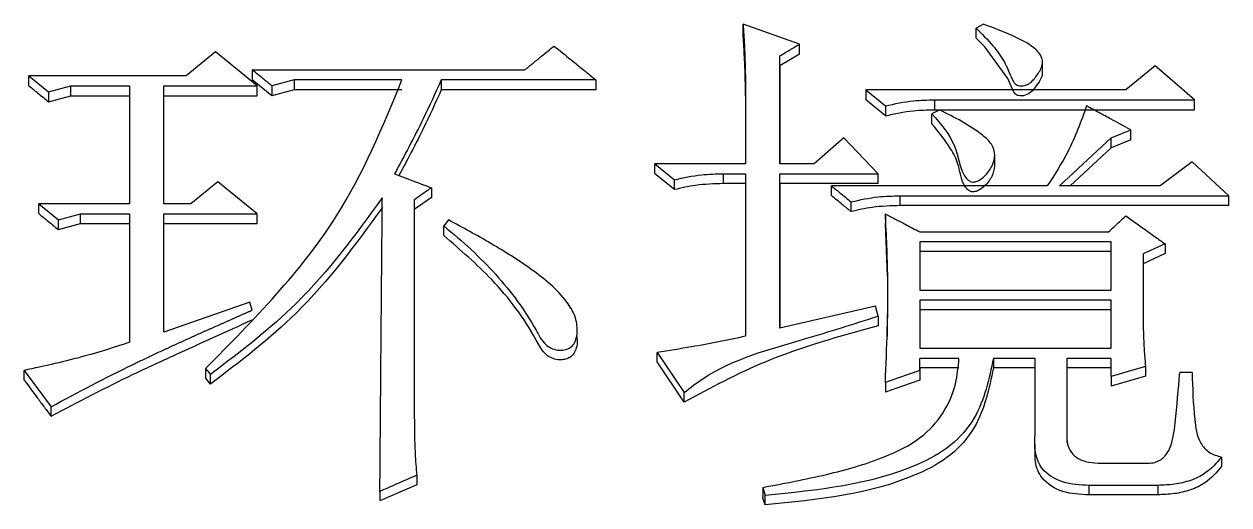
# Model space of a CAD drawing. Header units: millimetres. Extents: x 1852 to 4288, y 681 to 2404.
# Drawn here: x 2404.86 to 2410.17, y 2167.96 to 2170.08 of the extents above; entities that cross this region are included whole.
import ezdxf

# ---------------------------------------------------------------- set-up
doc = ezdxf.new("R2010")
doc.units = ezdxf.units.MM

msp = doc.modelspace()

# ---------------------------------------------------------------- linework, layer by layer
at = {"color": 7, "linetype": 'Continuous', "lineweight": 25}
for p, q in [((2408.2799, 2169.99), (2408.0311, 2170.0779)), ((2408.0311, 2170.0336), (2408.0311, 2170.0779)), ((2409.0588, 2170.0161), (2409.0588, 2170.0603)), ((2408.2799, 2169.9459), (2408.2799, 2169.99)), ((2405.7054, 2169.9549), (2405.5756, 2169.8494)), ((2405.8893, 2169.8054), (2405.7054, 2169.9549)), ((2408.2799, 2169.9459), (2408.1934, 2169.8932)), ((2408.1934, 2169.462), (2408.1934, 2169.9373)), ((2408.1934, 2169.8932), (2408.1934, 2169.9373)), ((2405.8677, 2169.8758), (2407.0684, 2169.8758)), ((2405.8677, 2169.8758), (2405.8677, 2169.8318)), ((2408.1934, 2169.8932), (2408.1934, 2169.462)), ((2409.3508, 2169.8579), (2409.3508, 2169.9023)), ((2409.8485, 2169.8934), (2409.7186, 2169.7879)), ((2410.0215, 2169.7439), (2409.8485, 2169.8934)), ((2404.8833, 2169.8494), (2404.9698, 2169.7791)), ((2405.5756, 2169.8494), (2404.8833, 2169.8494)), ((2404.8833, 2169.8054), (2404.8833, 2169.8494)), ((2405.9542, 2169.7615), (2405.8677, 2169.8318)), ((2406.0516, 2169.8318), (2405.9542, 2169.8054)), ((2406.5275, 2169.8318), (2406.0516, 2169.8318)), ((2407.3821, 2169.8318), (2406.7006, 2169.8318)), ((2406.7006, 2169.8318), (2406.7006, 2169.7879)), ((2404.9698, 2169.7791), (2405.0672, 2169.8054)), ((2404.9698, 2169.7791), (2404.9698, 2169.7352)), ((2405.0672, 2169.8054), (2405.3268, 2169.8054)), ((2405.0672, 2169.7615), (2405.0672, 2169.8054)), ((2405.3268, 2169.8054), (2405.3268, 2169.2856)), ((2405.4783, 2169.8054), (2405.8893, 2169.8054)), ((2405.4783, 2169.2856), (2405.4783, 2169.8054)), ((2405.4783, 2169.7615), (2405.4783, 2169.8054)), ((2405.9542, 2169.8054), (2405.9542, 2169.7615)), ((2406.0516, 2169.7879), (2405.9542, 2169.7615)), ((2406.5275, 2169.7879), (2406.0516, 2169.7879)), ((2407.3821, 2169.7879), (2406.7006, 2169.7879)), ((2408.042, 2169.8055), (2408.042, 2169.462)), ((2408.042, 2169.7615), (2408.042, 2169.8055)), ((2408.572, 2169.7879), (2408.6586, 2169.7175)), ((2409.7186, 2169.7879), (2408.572, 2169.7879)), ((2408.572, 2169.7879), (2408.572, 2169.744)), ((2404.9698, 2169.7352), (2405.0672, 2169.7615)), ((2405.0672, 2169.7615), (2405.3268, 2169.7615)), ((2405.4783, 2169.2856), (2405.4783, 2169.7615)), ((2405.4783, 2169.7615), (2405.8893, 2169.7615)), ((2408.6586, 2169.6737), (2408.572, 2169.744)), ((2408.6586, 2169.7175), (2408.6586, 2169.6737)), ((2408.8749, 2169.7439), (2410.0215, 2169.7439)), ((2408.8749, 2169.7439), (2408.8749, 2169.7)), ((2410.0215, 2169.7), (2410.0215, 2169.7439)), ((2408.8641, 2169.6385), (2408.8641, 2169.6823)), ((2408.8749, 2169.7), (2410.0215, 2169.7)), ((2409.6537, 2169.5766), (2409.7403, 2169.6118)), ((2409.7403, 2169.5681), (2409.7403, 2169.6118)), ((2408.4747, 2169.5766), (2408.3449, 2169.462)), ((2408.6261, 2169.4179), (2408.4747, 2169.5766)), ((2409.4266, 2169.365), (2409.6537, 2169.5766)), ((2409.6537, 2169.533), (2409.6537, 2169.5766)), ((2409.7403, 2169.5681), (2409.6537, 2169.533)), ((2409.6537, 2169.533), (2409.4732, 2169.365)), ((2407.6417, 2169.462), (2407.7283, 2169.3915)), ((2408.042, 2169.462), (2407.6417, 2169.462)), ((2408.3449, 2169.462), (2408.1934, 2169.462)), ((2409.1407, 2169.4524), (2409.1407, 2169.4962)), ((2410.0107, 2169.4708), (2409.8701, 2169.365)), ((2410.173, 2169.3209), (2410.0107, 2169.4708)), ((2407.7283, 2169.3481), (2407.6417, 2169.4185)), ((2407.9446, 2169.4179), (2408.042, 2169.4179)), ((2407.9446, 2169.3745), (2407.9446, 2169.4179)), ((2408.042, 2169.4179), (2408.042, 2168.7018)), ((2408.1934, 2169.4179), (2408.6261, 2169.4179)), ((2408.1934, 2168.7372), (2408.1934, 2169.4179)), ((2408.1934, 2169.3745), (2408.1934, 2169.4179)), ((2405.7162, 2169.3826), (2405.5973, 2169.2856)), ((2405.8893, 2169.2414), (2405.7162, 2169.3826)), ((2406.6574, 2169.3562), (2406.6574, 2169.3128)), ((2407.7283, 2169.3481), (2407.7283, 2169.3915)), ((2408.042, 2169.3745), (2407.9446, 2169.3745)), ((2408.1934, 2169.3745), (2408.1934, 2168.7372)), ((2408.6261, 2169.3745), (2408.1934, 2169.3745)), ((2409.3725, 2169.365), (2408.4206, 2169.365)), ((2408.4206, 2169.3216), (2408.4206, 2169.365)), ((2409.8701, 2169.365), (2409.4266, 2169.365)), ((2406.6574, 2169.3128), (2406.5816, 2169.2599)), ((2406.5816, 2169.3032), (2406.5816, 2168.3824)), ((2406.5816, 2169.3032), (2406.5816, 2169.2599)), ((2408.5071, 2169.2511), (2408.5071, 2169.2944)), ((2408.7235, 2169.3209), (2410.173, 2169.3209)), ((2408.7235, 2169.2776), (2408.7235, 2169.3209)), ((2410.173, 2169.2776), (2410.173, 2169.3209)), ((2404.9266, 2169.2856), (2405.0131, 2169.2149)), ((2405.3268, 2169.2856), (2404.9266, 2169.2856)), ((2404.9266, 2169.2423), (2404.9266, 2169.2856)), ((2405.0131, 2169.2149), (2405.1105, 2169.2414)), ((2405.1105, 2169.2414), (2405.3268, 2169.2414)), ((2405.1105, 2169.1982), (2405.1105, 2169.2414)), ((2405.3268, 2169.2414), (2405.3268, 2168.6752)), ((2405.5973, 2169.2856), (2405.4783, 2169.2856)), ((2405.4783, 2169.2414), (2405.8893, 2169.2414)), ((2405.4783, 2168.7195), (2405.4783, 2169.2414)), ((2405.4783, 2169.1982), (2405.4783, 2169.2414)), ((2406.5816, 2169.2599), (2406.5816, 2168.3823)), ((2408.6586, 2169.2414), (2408.6586, 2169.1982)), ((2410.173, 2169.2776), (2408.7235, 2169.2776)), ((2405.0131, 2169.1717), (2405.0131, 2169.2149)), ((2405.0131, 2169.1717), (2405.1105, 2169.1982)), ((2405.1105, 2169.1982), (2405.3268, 2169.1982)), ((2405.4783, 2168.7195), (2405.4783, 2169.1982)), ((2405.4783, 2169.1982), (2405.8893, 2169.1982)), ((2406.7116, 2169.1454), (2406.7116, 2169.1886)), ((2408.6674, 2168.9666), (2408.6586, 2169.1982)), ((2408.81, 2169.1619), (2409.6429, 2169.1619)), ((2409.6537, 2169.1178), (2408.81, 2169.1177)), ((2408.81, 2169.1177), (2408.81, 2168.9055)), ((2408.81, 2169.1177), (2408.81, 2169.0747)), ((2409.6538, 2168.9055), (2409.6537, 2169.1178)), ((2409.8917, 2169.1089), (2409.8917, 2169.0659)), ((2408.81, 2169.0747), (2408.81, 2168.9055)), ((2409.6537, 2169.0747), (2408.81, 2169.0747)), ((2409.8917, 2169.0659), (2409.7944, 2169.0217)), ((2409.7944, 2169.0647), (2409.7944, 2168.7904)), ((2409.7944, 2169.0647), (2409.7944, 2169.0217)), ((2409.7944, 2169.0217), (2409.7944, 2168.7903)), ((2408.81, 2168.9055), (2409.6538, 2168.9055)), ((2405.8569, 2168.8524), (2405.4783, 2168.7195)), ((2405.8677, 2168.8169), (2405.8569, 2168.8524)), ((2407.2708, 2168.8239), (2407.2708, 2168.8296)), ((2408.6153, 2168.8347), (2408.1934, 2168.7372)), ((2408.6261, 2168.7904), (2408.6153, 2168.8347)), ((2408.81, 2168.8612), (2408.81, 2168.6486)), ((2409.6538, 2168.8612), (2408.81, 2168.8612)), ((2408.81, 2168.8612), (2408.81, 2168.8185)), ((2408.81, 2168.8185), (2408.81, 2168.6486)), ((2409.6538, 2168.8185), (2408.81, 2168.8185)), ((2409.6538, 2168.6486), (2409.6538, 2168.8612)), ((2408.6261, 2168.7904), (2408.6261, 2168.7477)), ((2407.6526, 2168.6308), (2407.7713, 2168.4538)), ((2407.6526, 2168.5884), (2407.6526, 2168.6308)), ((2408.81, 2168.6486), (2409.6538, 2168.6486)), ((2408.9831, 2168.6043), (2408.81, 2168.6043)), ((2408.81, 2168.551), (2408.81, 2168.6043)), ((2408.81, 2168.5619), (2408.81, 2168.6043)), ((2409.3184, 2168.6043), (2409.1345, 2168.6043)), ((2409.1345, 2168.6043), (2409.1345, 2168.5619)), ((2409.3184, 2168.2669), (2409.3184, 2168.6043)), ((2409.6538, 2168.6043), (2409.459, 2168.6043)), ((2409.459, 2168.6043), (2409.459, 2168.2757)), ((2409.459, 2168.6043), (2409.459, 2168.5619)), ((2409.6538, 2168.5244), (2409.6538, 2168.6043)), ((2404.8617, 2168.551), (2404.9807, 2168.3912)), ((2404.8617, 2168.5087), (2404.8617, 2168.551)), ((2405.6621, 2168.5599), (2405.6837, 2168.5334)), ((2405.6621, 2168.5599), (2405.6621, 2168.5176)), ((2407.7713, 2168.4117), (2407.6526, 2168.5884)), ((2408.81, 2168.5619), (2408.81, 2168.5087)), ((2408.9831, 2168.5619), (2408.81, 2168.5619)), ((2408.81, 2168.551), (2408.81, 2168.5087)), ((2409.3184, 2168.5619), (2409.1345, 2168.5619)), ((2409.459, 2168.5619), (2409.459, 2168.2338)), ((2409.6538, 2168.5619), (2409.459, 2168.5619)), ((2409.8052, 2168.5688), (2409.8052, 2168.5265)), ((2405.6837, 2168.4911), (2405.6622, 2168.5176)), ((2405.6837, 2168.4911), (2405.6837, 2168.5334)), ((2408.6586, 2168.4978), (2408.6586, 2168.4556)), ((2409.8052, 2168.5265), (2409.6538, 2168.4821)), ((2409.6538, 2168.5244), (2409.6538, 2168.4821)), ((2410.0107, 2168.5422), (2409.9566, 2168.5422)), ((2407.7713, 2168.4117), (2407.7713, 2168.4538)), ((2404.9807, 2168.3491), (2404.9807, 2168.3912)), ((2409.3168, 2168.2251), (2409.3168, 2168.183)), ((2409.6105, 2168.1424), (2409.816, 2168.1424)), ((2410.1406, 2168.1691), (2410.1406, 2168.1273)), ((2406.5925, 2168.089), (2406.5925, 2168.0473)), ((2406.5925, 2168.0473), (2406.4302, 2167.9761)), ((2406.4302, 2168.0178), (2406.4302, 2167.9761)), ((2408.1177, 2168.0356), (2408.1285, 2168)), ((2408.1177, 2168.0356), (2408.1177, 2167.9939)), ((2409.8593, 2168.0445), (2409.5564, 2168.0445)), ((2409.5564, 2168.0028), (2409.5564, 2168.0445)), ((2409.8593, 2168.0445), (2409.8593, 2168.0028)), ((2408.1285, 2167.9584), (2408.1285, 2168)), ((2409.8593, 2168.0028), (2409.5564, 2168.0028))]:
    msp.add_line(p, q, dxfattribs=at)
at = {"color": 7, "linetype": 'Continuous', "lineweight": 25, "flags": 128}
for points in [[(2409.0912, 2170.0779), (2409.075, 2170.0691), (2409.0588, 2170.0603)], [(2409.3496, 2169.8581), (2409.3493, 2169.8502), (2409.3363, 2169.8234), (2409.3066, 2169.7837), (2409.2889, 2169.7701), (2409.2672, 2169.7623), (2409.2524, 2169.7613), (2409.2417, 2169.7636), (2409.2325, 2169.7692), (2409.2234, 2169.7804), (2409.1981, 2169.8383), (2409.097, 2169.9777), (2409.0588, 2170.0161), (2409.0588, 2170.0161)], [(2406.0516, 2169.8318), (2406.0516, 2169.8208), (2406.0516, 2169.8099), (2406.0516, 2169.7879)], [(2407.3821, 2169.8318), (2407.3821, 2169.8099), (2407.3821, 2169.7879)], [(2405.8893, 2169.7615), (2405.8893, 2169.7835), (2405.8893, 2169.8054)], [(2408.8965, 2169.6999), (2408.8803, 2169.6911), (2408.8641, 2169.6823)], [(2407.6417, 2169.4185), (2407.6417, 2169.4294), (2407.6417, 2169.4403), (2407.6417, 2169.4511), (2407.6417, 2169.462)], [(2408.6261, 2169.3745), (2408.6261, 2169.3855), (2408.6261, 2169.4017), (2408.6261, 2169.4179)], [(2405.8893, 2169.1982), (2405.8893, 2169.2091), (2405.8893, 2169.2253), (2405.8893, 2169.2414)], [(2406.733, 2169.2148), (2406.7223, 2169.2017), (2406.7115, 2169.1885)], [(2409.8917, 2169.1089), (2409.8431, 2169.0868), (2409.7944, 2169.0647)], [(2408.81, 2168.551), (2408.7634, 2168.5346), (2408.7168, 2168.5183), (2408.6586, 2168.4978)], [(2409.8052, 2168.5688), (2409.7295, 2168.5466), (2409.6538, 2168.5244)], [(2408.81, 2168.5087), (2408.7343, 2168.4821), (2408.6586, 2168.4556)]]:
    msp.add_lwpolyline(points, dxfattribs=at)
at = {"color": 7, "linetype": 'Continuous', "lineweight": 25}
for points, knots in [([(2408.0311, 2170.0779), (2408.0332, 2170.0474), (2408.0374, 2169.9869), (2408.0407, 2169.8961), (2408.0415, 2169.8357), (2408.042, 2169.8055)], [0, 0, 0, 0, 0.33558, 0.667724, 1, 1, 1, 1]), ([(2409.0588, 2170.0603), (2409.0839, 2170.0349), (2409.1294, 2169.9887), (2409.186, 2169.9141), (2409.2074, 2169.8563), (2409.2242, 2169.8219), (2409.2331, 2169.8113), (2409.2451, 2169.8058), (2409.2593, 2169.8045), (2409.2763, 2169.8078), (2409.2968, 2169.8173), (2409.3196, 2169.8409), (2409.3388, 2169.8687), (2409.3524, 2169.8989), (2409.3508, 2169.923), (2409.3414, 2169.9459), (2409.3066, 2169.9831), (2409.2209, 2170.0286), (2409.1397, 2170.0594), (2409.0912, 2170.0778)], [0, 0, 0, 0, 0.133739, 0.243051, 0.352533, 0.371712, 0.391103, 0.40333, 0.418292, 0.440552, 0.463875, 0.498841, 0.561321, 0.592898, 0.624761, 0.654015, 0.68757, 0.813379, 1, 1, 1, 1]), ([(2407.0684, 2169.8758), (2407.0809, 2169.8859), (2407.1058, 2169.9062), (2407.1491, 2169.9414), (2407.1799, 2169.9664), (2407.1982, 2169.9813)], [0, 0, 0, 0, 0.288432, 0.576865, 1, 1, 1, 1]), ([(2407.1982, 2169.9813), (2407.2232, 2169.961), (2407.2663, 2169.926), (2407.3276, 2169.8761), (2407.3639, 2169.8466), (2407.3821, 2169.8318)], [0, 0, 0, 0, 0.407194, 0.703597, 1, 1, 1, 1]), ([(2408.042, 2169.7615), (2408.0416, 2169.792), (2408.041, 2169.8527), (2408.0371, 2169.9434), (2408.0331, 2170.0035), (2408.0311, 2170.0336)], [0, 0, 0, 0, 0.335994, 0.667926, 1, 1, 1, 1]), ([(2408.1934, 2169.9373), (2408.2078, 2169.9461), (2408.2367, 2169.9637), (2408.2655, 2169.9813), (2408.2799, 2169.99)], [0, 0, 0, 0, 0.499999, 1, 1, 1, 1]), ([(2405.9542, 2169.8054), (2405.9419, 2169.8155), (2405.9213, 2169.8322), (2405.8924, 2169.8557), (2405.8759, 2169.8691), (2405.8677, 2169.8758)], [0, 0, 0, 0, 0.428361, 0.714181, 1, 1, 1, 1]), ([(2405.6621, 2168.5599), (2405.8736, 2168.7741), (2406.248, 2169.1536), (2406.4427, 2169.6261), (2406.5275, 2169.8318)], [0, 0, 0, 0, 0.564597, 1, 1, 1, 1]), ([(2406.7006, 2169.8318), (2406.6747, 2169.7745), (2406.6301, 2169.6759), (2406.5596, 2169.5386), (2406.5166, 2169.4582), (2406.4951, 2169.4179)], [0, 0, 0, 0, 0.409741, 0.70481, 1, 1, 1, 1]), ([(2404.8833, 2169.8054), (2404.8957, 2169.7954), (2404.9163, 2169.7787), (2404.9451, 2169.7552), (2404.9616, 2169.7419), (2404.9698, 2169.7352)], [0, 0, 0, 0, 0.4286084, 0.7143042, 1, 1, 1, 1]), ([(2406.7006, 2169.7879), (2406.6747, 2169.7306), (2406.63, 2169.6321), (2406.5659, 2169.507), (2406.5294, 2169.4387), (2406.5143, 2169.4106)], [0, 0, 0, 0, 0.449925, 0.773337, 1, 1, 1, 1]), ([(2408.6586, 2169.7175), (2408.6996, 2169.7264), (2408.7708, 2169.7419), (2408.8439, 2169.7433), (2408.8749, 2169.7439)], [0, 0, 0, 0, 0.576873, 1, 1, 1, 1]), ([(2409.5455, 2169.7175), (2409.521, 2169.649), (2409.4769, 2169.5261), (2409.4045, 2169.4144), (2409.3725, 2169.365)], [0, 0, 0, 0, 0.557248, 1, 1, 1, 1]), ([(2409.7403, 2169.6118), (2409.7115, 2169.6275), (2409.6646, 2169.6529), (2409.5997, 2169.6881), (2409.5636, 2169.7077), (2409.5455, 2169.7175)], [0, 0, 0, 0, 0.444073, 0.722036, 1, 1, 1, 1]), ([(2408.6586, 2169.6737), (2408.6996, 2169.6826), (2408.7708, 2169.6982), (2408.8439, 2169.6995), (2408.8749, 2169.7)], [0, 0, 0, 0, 0.576909, 1, 1, 1, 1]), ([(2408.8641, 2169.6823), (2408.9036, 2169.6372), (2408.9735, 2169.5573), (2408.984, 2169.4451), (2409.016, 2169.3952), (2409.031, 2169.3842), (2409.045, 2169.3802), (2409.0603, 2169.3833), (2409.078, 2169.3927), (2409.1035, 2169.4132), (2409.1299, 2169.449), (2409.1462, 2169.4991), (2409.13, 2169.5513), (2409.0474, 2169.6247), (2408.9634, 2169.6666), (2408.8965, 2169.6999)], [0, 0, 0, 0, 0.206756, 0.36622, 0.399315, 0.414903, 0.42938, 0.446247, 0.465285, 0.496864, 0.558757, 0.621691, 0.682799, 0.747419, 1, 1, 1, 1]), ([(2409.1399, 2169.453), (2409.1369, 2169.4371), (2409.1308, 2169.4045), (2409.1018, 2169.368), (2409.0752, 2169.3469), (2409.0567, 2169.339), (2409.0438, 2169.3371), (2409.031, 2169.3408), (2409.016, 2169.3518), (2408.9903, 2169.3905), (2408.9863, 2169.4566), (2408.9377, 2169.5471), (2408.893, 2169.6027), (2408.8641, 2169.6385)], [0, 0, 0, 0, 0.095128, 0.195269, 0.259874, 0.283272, 0.304509, 0.327952, 0.353183, 0.406729, 0.590525, 0.736094, 1, 1, 1, 1]), ([(2406.4951, 2169.4179), (2406.5104, 2169.4121), (2406.5412, 2169.4004), (2406.5952, 2169.3798), (2406.634, 2169.3651), (2406.6574, 2169.3562)], [0, 0, 0, 0, 0.283862, 0.567725, 1, 1, 1, 1]), ([(2407.7283, 2169.3915), (2407.768, 2169.4002), (2407.8392, 2169.4159), (2407.9123, 2169.4173), (2407.9446, 2169.4179)], [0, 0, 0, 0, 0.558835, 1, 1, 1, 1]), ([(2406.6574, 2169.3562), (2406.651, 2169.3518), (2406.6353, 2169.3407), (2406.61, 2169.3231), (2406.5911, 2169.3098), (2406.5816, 2169.3032)], [0, 0, 0, 0, 0.250001, 0.6250002, 1, 1, 1, 1]), ([(2407.9446, 2169.3745), (2407.9035, 2169.3734), (2407.8303, 2169.3716), (2407.7594, 2169.3552), (2407.7283, 2169.3481)], [0, 0, 0, 0, 0.561085, 1, 1, 1, 1]), ([(2408.4206, 2169.365), (2408.4329, 2169.3549), (2408.4535, 2169.3381), (2408.4824, 2169.3146), (2408.4989, 2169.3011), (2408.5071, 2169.2944)], [0, 0, 0, 0, 0.428346, 0.714167, 1, 1, 1, 1]), ([(2406.4409, 2169.3121), (2406.3229, 2169.1502), (2406.1103, 2168.8588), (2405.815, 2168.6335), (2405.6837, 2168.5334)], [0, 0, 0, 0, 0.555449, 1, 1, 1, 1]), ([(2406.4302, 2168.0178), (2406.4303, 2168.0263), (2406.4305, 2168.0519), (2406.4308, 2168.0861), (2406.4311, 2168.1288), (2406.4315, 2168.1716), (2406.4318, 2168.2142), (2406.4321, 2168.2569), (2406.4324, 2168.2911), (2406.4328, 2168.3337), (2406.4331, 2168.3764), (2406.4334, 2168.419), (2406.4338, 2168.4616), (2406.434, 2168.4957), (2406.4344, 2168.5383), (2406.4347, 2168.5724), (2406.435, 2168.615), (2406.4354, 2168.6575), (2406.4357, 2168.7001), (2406.4361, 2168.7426), (2406.4364, 2168.7767), (2406.4367, 2168.8192), (2406.4371, 2168.8617), (2406.4375, 2168.9042), (2406.4378, 2168.9467), (2406.4381, 2168.9807), (2406.4385, 2169.0231), (2406.4388, 2169.0571), (2406.4392, 2169.0995), (2406.4395, 2169.1335), (2406.4398, 2169.1759), (2406.4403, 2169.2326), (2406.4407, 2169.2808), (2406.441, 2169.3121)], [0, 0, 0, 0, 0.019729, 0.059186, 0.078915, 0.118372, 0.157829, 0.177558, 0.217015, 0.236744, 0.276201, 0.315659, 0.335387, 0.374845, 0.394573, 0.43403, 0.453759, 0.493216, 0.532674, 0.552402, 0.59186, 0.611588, 0.651046, 0.690503, 0.710232, 0.749689, 0.769418, 0.808875, 0.828604, 0.868061, 0.88779, 0.927247, 1, 1, 1, 1]), ([(2408.5071, 2169.2511), (2408.4946, 2169.2613), (2408.474, 2169.2781), (2408.4451, 2169.3016), (2408.4288, 2169.315), (2408.4206, 2169.3216)], [0, 0, 0, 0, 0.432886, 0.7164419, 1, 1, 1, 1]), ([(2408.5071, 2169.2944), (2408.5469, 2169.3032), (2408.618, 2169.3189), (2408.6912, 2169.3203), (2408.7235, 2169.3209)], [0, 0, 0, 0, 0.558839, 1, 1, 1, 1]), ([(2404.9266, 2169.2423), (2404.9389, 2169.2322), (2404.9596, 2169.2154), (2404.9884, 2169.1919), (2405.0049, 2169.1785), (2405.0131, 2169.1717)], [0, 0, 0, 0, 0.428608, 0.714304, 1, 1, 1, 1]), ([(2406.441, 2169.2688), (2406.3229, 2169.1071), (2406.1102, 2168.816), (2405.815, 2168.5911), (2405.6837, 2168.4911)], [0, 0, 0, 0, 0.555388, 1, 1, 1, 1]), ([(2408.7235, 2169.2776), (2408.6824, 2169.2765), (2408.6091, 2169.2746), (2408.5382, 2169.2583), (2408.5071, 2169.2511)], [0, 0, 0, 0, 0.561089, 1, 1, 1, 1]), ([(2408.6586, 2168.4978), (2408.6617, 2168.5747), (2408.668, 2168.7286), (2408.6718, 2168.9767), (2408.6632, 2169.1474), (2408.6586, 2169.2414)], [0, 0, 0, 0, 0.309877, 0.619791, 1, 1, 1, 1]), ([(2408.6586, 2169.2414), (2408.6731, 2169.2338), (2408.7022, 2169.2185), (2408.7527, 2169.192), (2408.7886, 2169.1732), (2408.81, 2169.1619)], [0, 0, 0, 0, 0.288217, 0.576435, 1, 1, 1, 1]), ([(2406.7116, 2169.1886), (2406.7525, 2169.1541), (2406.8725, 2169.0531), (2407.0121, 2168.8987), (2407.1083, 2168.7523), (2407.1463, 2168.6751), (2407.1837, 2168.6482), (2407.2125, 2168.6397), (2407.2405, 2168.64), (2407.2646, 2168.6479), (2407.2828, 2168.6625), (2407.2963, 2168.6881), (2407.3027, 2168.7323), (2407.294, 2168.7926), (2407.2317, 2168.8931), (2407.1013, 2168.9993), (2406.9204, 2169.1125), (2406.7956, 2169.1806), (2406.733, 2169.2148)], [0, 0, 0, 0, 0.09565, 0.280795, 0.373244, 0.419662, 0.436462, 0.4533, 0.470465, 0.483389, 0.496387, 0.510841, 0.535897, 0.579802, 0.622961, 0.750748, 0.875017, 1, 1, 1, 1]), ([(2409.6429, 2169.1619), (2409.6556, 2169.1737), (2409.6808, 2169.1973), (2409.706, 2169.2208), (2409.7187, 2169.2326)], [0, 0, 0, 0, 0.499999, 1, 1, 1, 1]), ([(2409.7187, 2169.2326), (2409.7475, 2169.212), (2409.7908, 2169.1811), (2409.8485, 2169.1398), (2409.8773, 2169.1192), (2409.8917, 2169.1089)], [0, 0, 0, 0, 0.5, 0.75, 1, 1, 1, 1]), ([(2407.2966, 2168.7048), (2407.2981, 2168.6974), (2407.3017, 2168.6793), (2407.2972, 2168.652), (2407.2878, 2168.6272), (2407.2723, 2168.6106), (2407.2539, 2168.6012), (2407.2317, 2168.597), (2407.2061, 2168.5986), (2407.1793, 2168.608), (2407.1452, 2168.6354), (2407.0806, 2168.7632), (2406.9432, 2168.9464), (2406.7845, 2169.0827), (2406.7116, 2169.1454)], [0, 0, 0, 0, 0.025638, 0.062848, 0.09324, 0.114417, 0.135605, 0.157562, 0.183803, 0.214117, 0.245018, 0.322491, 0.688269, 1, 1, 1, 1]), ([(2408.6677, 2168.9682), (2408.6678, 2168.9266), (2408.6679, 2168.8392), (2408.6668, 2168.7485), (2408.6662, 2168.7011)], [0, 0, 0, 0, 0.476993, 1, 1, 1, 1]), ([(2404.9807, 2168.3912), (2405.1002, 2168.4549), (2405.2347, 2168.5265), (2405.3803, 2168.5962), (2405.4109, 2168.6108), (2405.434, 2168.6216), (2405.4571, 2168.6324), (2405.4763, 2168.6414), (2405.4956, 2168.6503), (2405.5111, 2168.6574), (2405.5265, 2168.6645), (2405.5381, 2168.6698), (2405.5497, 2168.6751), (2405.5652, 2168.6822), (2405.5807, 2168.6892), (2405.5962, 2168.6962), (2405.6078, 2168.7015), (2405.6194, 2168.7067), (2405.6349, 2168.7137), (2405.6504, 2168.7206), (2405.666, 2168.7276), (2405.6776, 2168.7328), (2405.6932, 2168.7397), (2405.7087, 2168.7466), (2405.7243, 2168.7535), (2405.7359, 2168.7587), (2405.7476, 2168.7639), (2405.7593, 2168.7691), (2405.7709, 2168.7742), (2405.7807, 2168.7785), (2405.7884, 2168.782), (2405.7943, 2168.7845), (2405.8001, 2168.7871), (2405.8079, 2168.7906), (2405.8157, 2168.794), (2405.8235, 2168.7974), (2405.8293, 2168.8), (2405.8351, 2168.8026), (2405.8429, 2168.806), (2405.8507, 2168.8095), (2405.8596, 2168.8134), (2405.8646, 2168.8156), (2405.8677, 2168.8169)], [0, 0, 0, 0, 0.414083, 0.465835, 0.49171, 0.517586, 0.543462, 0.569338, 0.582276, 0.608151, 0.621089, 0.634027, 0.646965, 0.659903, 0.685779, 0.698716, 0.711654, 0.724592, 0.73753, 0.763406, 0.776344, 0.789282, 0.802219, 0.828095, 0.841033, 0.853971, 0.866909, 0.879847, 0.892784, 0.905722, 0.912191, 0.91866, 0.925129, 0.931598, 0.944536, 0.951005, 0.957474, 0.963943, 0.970412, 0.98335, 0.989818, 1, 1, 1, 1]), ([(2404.9807, 2168.3491), (2405.1006, 2168.4123), (2405.2804, 2168.5071), (2405.5228, 2168.6175), (2405.6977, 2168.6975), (2405.811, 2168.7487), (2405.8677, 2168.7743)], [0, 0, 0, 0, 0.414296, 0.62139, 0.810694, 1, 1, 1, 1]), ([(2407.7713, 2168.4538), (2407.7989, 2168.4753), (2407.9501, 2168.5929), (2408.2599, 2168.674), (2408.5191, 2168.7564), (2408.6261, 2168.7904)], [0, 0, 0, 0, 0.116288, 0.635254, 1, 1, 1, 1]), ([(2409.7944, 2168.7904), (2409.7949, 2168.7597), (2409.7959, 2168.7074), (2409.7997, 2168.6335), (2409.8034, 2168.5903), (2409.8052, 2168.5688)], [0, 0, 0, 0, 0.415687, 0.707752, 1, 1, 1, 1]), ([(2408.6261, 2168.7477), (2408.4569, 2168.7011), (2408.1574, 2168.6186), (2407.8883, 2168.4743), (2407.7713, 2168.4117)], [0, 0, 0, 0, 0.5652512, 1, 1, 1, 1]), ([(2405.3268, 2168.6752), (2405.2621, 2168.6542), (2405.1535, 2168.6191), (2404.9975, 2168.5803), (2404.907, 2168.5608), (2404.8617, 2168.551)], [0, 0, 0, 0, 0.424962, 0.712284, 1, 1, 1, 1]), ([(2408.042, 2168.7018), (2408.0025, 2168.6934), (2407.9235, 2168.6766), (2407.7937, 2168.6524), (2407.7031, 2168.6386), (2407.6526, 2168.6308)], [0, 0, 0, 0, 0.306381, 0.612797, 1, 1, 1, 1]), ([(2408.1177, 2168.0356), (2408.2119, 2168.0532), (2408.3935, 2168.0871), (2408.6302, 2168.154), (2408.8121, 2168.2418), (2408.9192, 2168.3593), (2408.9716, 2168.4831), (2408.9795, 2168.5667), (2408.9831, 2168.6043)], [0, 0, 0, 0, 0.245646, 0.473666, 0.633063, 0.763711, 0.894016, 1, 1, 1, 1]), ([(2409.1345, 2168.6043), (2409.1156, 2168.5133), (2409.0862, 2168.3715), (2408.9519, 2168.2125), (2408.6514, 2168.0519), (2408.3607, 2168.023), (2408.1285, 2168)], [0, 0, 0, 0, 0.2265728, 0.3529789, 0.4833551, 1, 1, 1, 1]), ([(2409.1345, 2168.5619), (2409.1156, 2168.471), (2409.0862, 2168.3294), (2408.9519, 2168.1706), (2408.6513, 2168.0102), (2408.3606, 2167.9814), (2408.1285, 2167.9584)], [0, 0, 0, 0, 0.226405, 0.352766, 0.483152, 1, 1, 1, 1]), ([(2404.8617, 2168.5087), (2404.8815, 2168.4821), (2404.9113, 2168.4422), (2404.9509, 2168.389), (2404.9708, 2168.3624), (2404.9807, 2168.3491)], [0, 0, 0, 0, 0.5, 0.75, 1, 1, 1, 1]), ([(2409.816, 2168.1424), (2409.8261, 2168.143), (2409.8461, 2168.1442), (2409.8745, 2168.1571), (2409.8969, 2168.1785), (2409.926, 2168.2316), (2409.9407, 2168.3562), (2409.9503, 2168.4684), (2409.9566, 2168.5422)], [0, 0, 0, 0, 0.060123, 0.1192, 0.185763, 0.251345, 0.507834, 1, 1, 1, 1]), ([(2410.0107, 2168.5422), (2410.0129, 2168.4736), (2410.0162, 2168.3693), (2410.0334, 2168.245), (2410.0838, 2168.1857), (2410.1214, 2168.1747), (2410.1405, 2168.1691)], [0, 0, 0, 0, 0.492785, 0.749576, 0.872123, 1, 1, 1, 1]), ([(2406.5816, 2168.3824), (2406.5819, 2168.3476), (2406.5825, 2168.2813), (2406.5847, 2168.1834), (2406.5899, 2168.1205), (2406.5925, 2168.089)], [0, 0, 0, 0, 0.355817, 0.677713, 1, 1, 1, 1]), ([(2409.5564, 2168.0445), (2409.517, 2168.0461), (2409.44, 2168.0492), (2409.3464, 2168.1069), (2409.3149, 2168.1905), (2409.3172, 2168.2415), (2409.3184, 2168.2669)], [0, 0, 0, 0, 0.295173, 0.576606, 0.789028, 1, 1, 1, 1]), ([(2409.459, 2168.2757), (2409.4586, 2168.2625), (2409.4578, 2168.2359), (2409.4706, 2168.1964), (2409.5032, 2168.162), (2409.5541, 2168.1444), (2409.5916, 2168.1431), (2409.6105, 2168.1424)], [0, 0, 0, 0, 0.178016, 0.357314, 0.541602, 0.768589, 1, 1, 1, 1]), ([(2409.5564, 2168.0028), (2409.5169, 2168.0044), (2409.4398, 2168.0076), (2409.3472, 2168.0651), (2409.3184, 2168.1349), (2409.3191, 2168.1718), (2409.3194, 2168.1833)], [0, 0, 0, 0, 0.334013, 0.652342, 0.892448, 1, 1, 1, 1]), ([(2410.1406, 2168.1691), (2410.1181, 2168.1431), (2410.0806, 2168.0998), (2410.0043, 2168.0639), (2409.9331, 2168.0472), (2409.8839, 2168.0454), (2409.8593, 2168.0445)], [0, 0, 0, 0, 0.32906, 0.549528, 0.774008, 1, 1, 1, 1]), ([(2410.1406, 2168.1273), (2410.1181, 2168.1013), (2410.0806, 2168.0581), (2410.0043, 2168.0222), (2409.9331, 2168.0056), (2409.8839, 2168.0038), (2409.8593, 2168.0028)], [0, 0, 0, 0, 0.328935, 0.549407, 0.773938, 1, 1, 1, 1]), ([(2406.5925, 2168.089), (2406.5775, 2168.0824), (2406.5474, 2168.0692), (2406.4933, 2168.0455), (2406.4543, 2168.0283), (2406.4302, 2168.0178)], [0, 0, 0, 0, 0.277507, 0.555013, 1, 1, 1, 1]), ([(2408.1285, 2167.9584), (2408.1267, 2167.9643), (2408.1231, 2167.9762), (2408.1195, 2167.988), (2408.1177, 2167.9939)], [0, 0, 0, 0, 0.50001, 1, 1, 1, 1])]:
    msp.add_open_spline(points, degree=3, knots=knots, dxfattribs=at)

doc.saveas('drawing.dxf')
